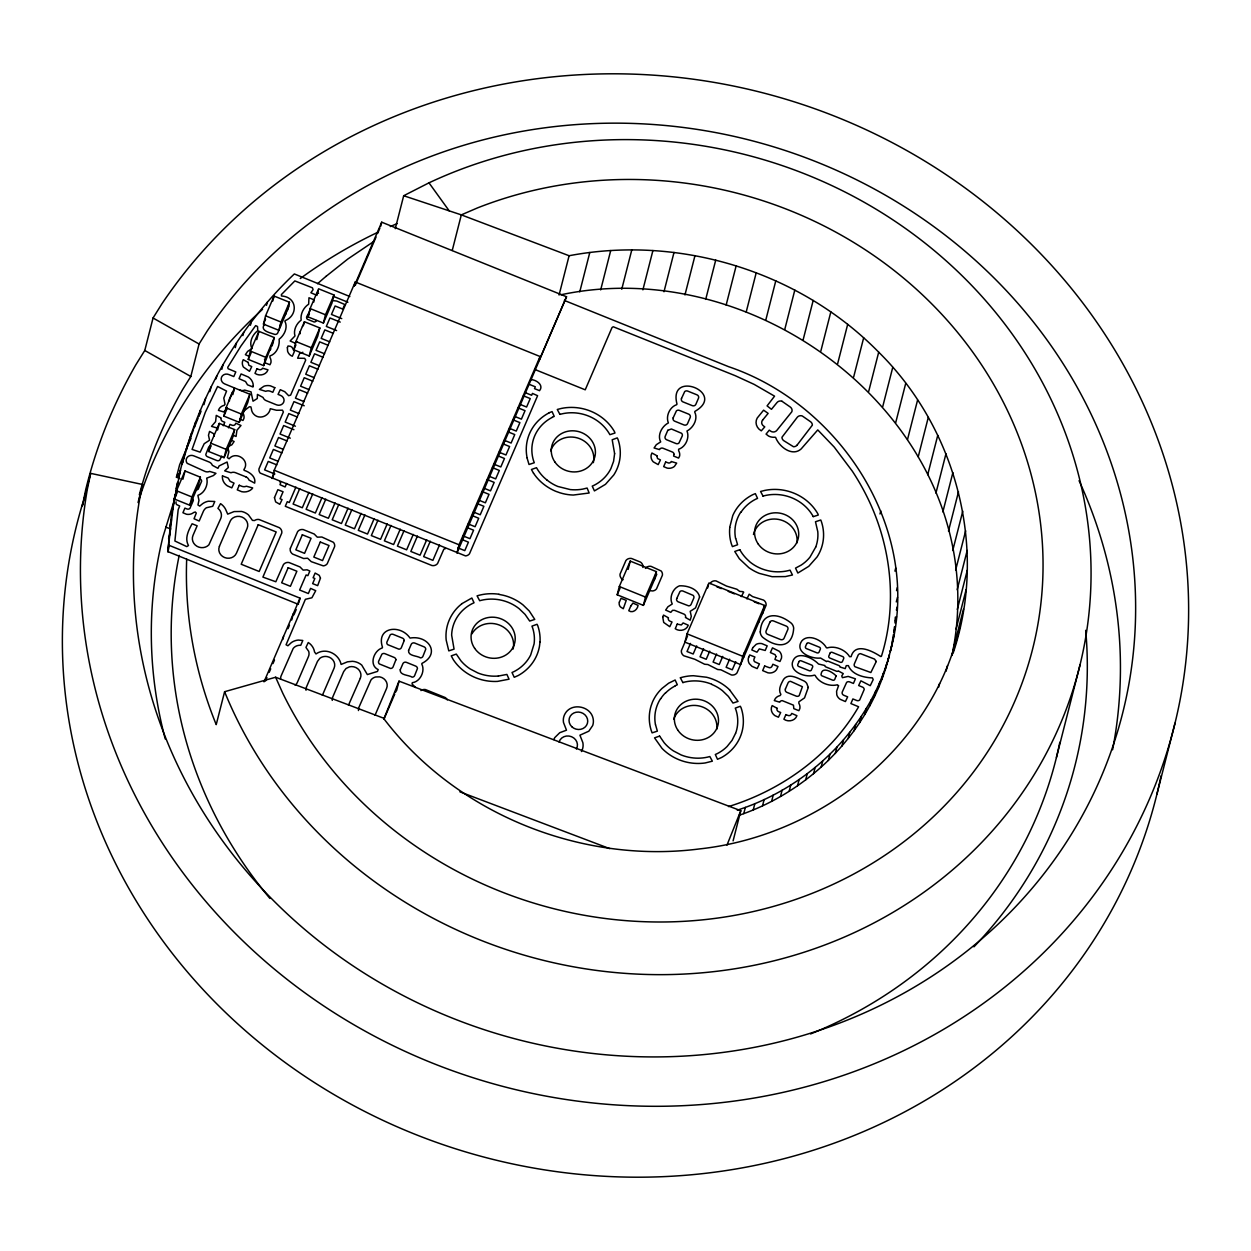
<?xml version="1.0" encoding="UTF-8"?>
<svg xmlns="http://www.w3.org/2000/svg" width="1251" height="1251" viewBox="0 0 1251 1251"><rect width="100%" height="100%" fill="white"/><g stroke="black" fill="none" stroke-linecap="round" stroke-linejoin="round"><path stroke-width="1.5" d="M893.808 635.899L890.243 651.615C923.598 532.676 842.173 405.105 728.598 366.684L564.342 300.428M642.858 567.454L642.905 565.89A5.692 5.254 14.3 0 0 640.434 562.074L631.505 558.478A5.692 5.254 14.3 0 0 625.907 560.542L620.058 574.1A5.692 5.254 14.3 0 0 622.498 579.401L623.107 579.729M952.011 655.43C997.422 436.458 768.802 250.794 560.948 294.767M953.293 652.647C988.055 548.532 956.405 428.733 878.702 352.172C799.733 271.561 679.809 234.672 569.096 255.736L461.322 214.875L403.682 195.735L395.285 228.667M349.858 296.534L294.345 273.953C237.268 327.903 196.829 399.648 178.909 476.256L180.504 470.032L171.543 513.473L167.806 551.566L298.442 604.374M167.806 551.566L173.138 507.249L177.658 482.354L176.078 488.578M895.059 620.965L895.341 617.087M894.465 626.767L893.777 632.553L895.372 626.329M729.693 527.453L732.773 515.568A47.21 43.55 14.3 0 1 752.633 494.755L755.354 493.629L757.543 498.383L755.541 499.274A41.471 38.265 14.3 0 0 745.846 506.295A41.377 38.171 14.3 0 0 740.889 512.394M892.229 642.123L893.464 634.46M265.181 362.086L264.54 359.272M280.38 326.792L280.349 324.822M300.177 331.875L300.209 333.736M313.86 300.099L313.892 301.976M674.07 454.41L673.601 456.052L678.621 458.085L679.59 456.052A8.476 7.819 14.3 0 0 678.636 450.751L678.636 449.25C685.611 447.029 689.833 437.709 686.971 431.001C693.242 427.858 698.324 418.944 694.696 412.032L694.946 411.36C727.331 392.83 667.956 369.061 676.979 403.995L676.728 404.667C669.77 406.888 665.501 416.223 668.394 422.916C662.139 426.059 656.994 434.988 660.684 441.884L656.337 444.684L654.07 447.983L659.512 449.594A2.768 2.565 14.3 0 1 663.093 448.28L672.334 452.002A2.768 2.549 14.3 0 1 674.07 454.41M90.651 473.363L87.226 489.813A556.632 513.52 14.3 0 0 764.048 1096.283A556.632 513.52 14.3 0 0 1082.709 302.82A556.632 513.52 14.3 0 0 162.004 303.649L153.044 318.004L144.772 350.483L135.812 364.839A556.632 513.52 14.3 0 0 85.787 489.391L82.363 505.842L90.651 473.363L142.661 484.512L139.565 499.399A503.402 464.418 14.3 0 0 751.663 1047.869A503.402 464.418 14.3 0 0 1039.862 330.295A503.402 464.418 14.3 0 0 207.181 331.03L199.081 344.009L190.809 376.488L182.709 389.468A503.402 464.418 14.3 0 0 139.33 494.755M138.048 502.558L142.661 484.512M180.035 478.664L176.454 477.225L179.628 464.778L190.996 438.35M183.725 457.803L182.146 464.027L185.758 451.908M186.149 450.344L187.337 445.684M173.608 500.979L175.203 494.77M174.389 499.04L176.5 490.752L185.007 470.97L200.41 477.194L198.299 485.482L189.792 505.248L174.389 499.04L177.235 492.441M186.321 450.188L191.34 433.675M171.543 513.473L173.138 507.249M195.703 421.79L194.108 428.014L198.174 417.943M169.87 526.014L171.45 519.79M182.896 479.274L185.007 470.97M200.441 410.047L198.862 416.27L201.051 411.298M168.588 538.618L170.167 532.394M203.96 404.667L205.555 398.459M168.041 551.785L169.276 545.045M209.84 391.672L211.028 387.012M216.063 378.85L216.861 375.738M221.849 369.295L223.038 364.635M189.792 505.248L191.903 496.96L200.41 477.194M208.651 451.47L210.762 443.167L219.269 423.401L234.672 429.609L232.561 437.913L224.054 457.678L208.651 451.47L210.778 446.513M235.266 347.653L236.455 342.993M217.58 430.031L219.269 423.401M242.882 335.581L243.679 332.469M248.808 356.207L245.384 354.69L247.651 351.375L251.983 348.576C248.683 342.446 252.561 334.502 257.753 330.671L257.55 326.527L255.657 325.62L240.864 346.12L227.729 367.341L228.089 368.717L235.798 371.938L233.812 376.551L228.73 374.502A5.536 5.113 14.3 0 0 221.568 377.145A5.536 5.113 14.3 0 0 224.68 383.916L249.887 394.268L247.761 402.572L239.254 422.338L223.851 416.13L225.978 407.826L234.484 388.06L232.795 394.69M250.435 325.26L251.232 322.164M273.453 340.819L263.664 365.62L248.261 359.412L250.388 351.109L258.894 331.343L274.282 337.551L272.171 345.855M224.054 457.678L226.165 449.375L234.672 429.609M256.768 339.647L258.894 331.343M266.51 305.307L267.292 302.195M289.481 302.257L280.975 322.023L278.864 330.311L263.461 324.103L265.572 315.815L274.078 296.049L289.481 302.257L287.37 310.545M239.254 422.338L241.365 414.034L249.887 394.268M272.812 301.022L274.078 296.049M263.664 365.62L265.775 357.333L274.282 337.551M293.813 349.811L295.924 341.507L304.431 321.742L319.834 327.95L317.723 336.253L309.216 356.019L293.813 349.811L295.94 344.869M303.586 325.057L304.431 321.742M307.981 316.863L310.107 308.559L318.614 288.793L334.017 295.017L331.89 303.305L323.384 323.071L307.981 316.863L309.404 313.563M316.91 295.439L318.192 290.451M355.253 281.975L354.205 286.135L381.711 222.193L566.531 296.737L539.009 360.663L540.072 356.519L355.253 281.975L274.235 470.251L272.124 478.539L274.422 473.175M309.216 356.019L311.327 347.731L319.834 327.95M959.501 628.315C931.526 748.067 819.546 835.949 699.34 848.944C580.855 864.128 455.677 813.76 383.4 718.105L275.627 677.244L224.601 691.709L216.22 724.626A450.188 415.316 14.3 0 1 186.68 559.244M323.384 323.071L325.495 314.783L334.017 295.017M380.664 226.353L381.711 222.193M282.789 639.496L283.57 636.384M291.718 620.011L293.297 613.788M298.833 602.826L300.021 598.15L169.636 545.561M452.252 250.45L461.322 214.875L477.616 207.854A400.32 369.311 14.3 0 1 1006.398 408.326A400.32 369.311 14.3 0 1 811.492 893.605A400.32 369.311 14.3 0 1 282.726 693.132L275.627 677.244M396.614 690.568L399.022 681.138L740.795 810.711L733.102 840.875M540.072 356.519L459.039 544.779L456.928 553.083L566.531 296.737M559.072 295.048L569.096 255.736M579.76 291.827L589.784 252.514M600.683 289.888L610.707 250.56M621.763 289.216L631.786 249.903M642.889 289.841L652.913 250.528M663.984 291.749L674.008 252.436M684.954 294.939L694.977 255.626M656.791 574.209L643.374 605.375L617.196 594.804L619.308 586.516L630.238 561.105L656.431 571.66L654.304 579.948M628.127 569.393L630.238 561.105M705.705 299.396L715.728 260.083M643.374 605.375L645.485 597.071L656.431 571.66M726.143 305.088L736.167 265.775M746.206 312.015L756.23 272.687M765.784 320.115L775.792 280.803M687.049 633.835L684.923 642.123L740.655 664.594L742.766 656.306L764.642 605.468L708.926 582.997L687.049 633.835L742.766 656.306M707.659 587.97L708.504 584.655M784.784 329.373L794.807 290.06M803.158 339.756L813.181 300.443M820.812 351.203L830.836 311.89M762.531 613.772L764.642 605.468M837.654 363.681L847.678 324.369M853.635 377.13L863.659 337.817M743.766 813.619L745.346 807.411C813.557 782.594 870.18 725.361 889.414 654.789C871.525 729.771 811.305 790.851 738.934 815.324M753.258 809.866L754.838 803.642M762.563 805.738L764.142 799.514M868.679 391.485L878.702 352.172M771.648 801.25L773.243 795.026M780.53 796.418L782.11 790.194M882.721 406.684L892.745 367.372M789.178 791.226L790.757 785.018M797.559 785.722L799.154 779.498M895.7 422.682L905.724 383.369M805.691 779.873L807.27 773.65M813.541 773.712L815.12 767.489M879.985 513.989L880.782 510.877M821.094 767.254L822.689 761.03M907.554 439.382L917.577 400.07M828.35 760.499L829.945 754.275M835.293 753.446L836.872 747.222M841.907 746.128L843.487 739.92M918.25 456.74L928.273 417.427M848.178 738.559L849.757 732.335M854.105 730.74L855.684 724.532M894.934 571.144L895.716 568.032M859.672 722.687L861.251 716.479M864.863 714.43L866.443 708.207M896.529 590.628L897.327 587.517M927.726 474.661L937.75 435.348M869.68 705.955L871.259 699.731M896.295 601.919L897.483 597.259M874.105 697.292L875.7 691.068M896.404 610.097L897.202 606.985M878.139 688.441L879.734 682.217M894.918 622.904L896.498 616.68M881.783 679.449L883.362 673.226M885.02 670.286L886.599 664.078M935.936 493.082L945.959 453.769M942.863 511.909L952.887 472.597M948.477 531.081L958.501 491.768M952.746 550.503L962.77 511.174M955.639 570.081L965.663 530.768M957.171 589.768L967.195 550.44M957.312 609.44L967.336 570.128M938.61 687.268L939.564 683.531M956.077 629.034L966.1 589.706M946.084 671.208L947.523 665.595M953.465 648.456L963.489 609.143M952.261 654.648L954.169 647.158M1056.438 757.434L1080.051 664.813M1156.94 794.088L1175.002 723.187M887.835 661.013L891.822 645.391M743.985 656.853L744.173 656.228A5.708 5.27 14.3 0 0 743.766 653.288M175.687 495.74L162.818 537.305A470.141 433.722 14.3 0 0 165.241 738.95M189.745 439.899L193.498 429.719M227.776 446.92L228.87 451.846L227.369 457.631L229.121 458.773C236.032 450.469 250.669 460.509 243.867 469.625L244.117 470.329C249.528 472.034 256.174 476.584 254.672 483.136L249.027 480.087A5.567 5.129 14.3 0 0 245.837 476.819M383.76 719.169L399.022 681.138M726.972 845.113L740.795 810.711M176.454 477.225L177.97 473.691M223.851 416.13L227.401 407.889M248.261 359.412L251.107 352.813M263.461 324.103L265.587 319.161M264.68 324.056C259.332 330.717 269.841 332.641 274.172 334.22A2.768 2.565 14.3 0 0 277.753 332.907L288.872 306.511A2.783 2.565 14.3 0 0 288.653 305.525M223.288 425.747L224.773 422.291L222.756 421.478A2.768 2.549 14.3 0 1 221.208 418.084L216.267 415.379L215.594 421.65L211.513 426.372L216.955 427.967A2.768 2.549 14.3 0 1 218.425 426.607M228.495 427.842L229.981 424.386L231.998 425.199A2.783 2.565 14.3 0 0 235 424.715L235.86 423.213L241.005 425.496L236.939 430.203L236.064 436.458L232.717 435.113M221.708 456.13L219.801 460.008A2.768 2.565 14.3 0 1 216.798 460.509L207.572 456.771A2.768 2.549 14.3 0 1 205.821 454.363L208.651 447.264A2.783 2.565 14.3 0 1 211.169 445.731M219.41 546.28L230.106 521.432A9.195 8.476 14.3 0 1 233.077 517.883L234.781 516.991A9.195 8.476 14.3 0 1 247.135 528.297L236.455 553.161A9.195 8.476 14.3 0 1 224.586 557.539A9.195 8.476 14.3 0 1 219.441 546.296M355.253 285.369L376.035 237.08M377.583 233.499L379.882 228.135M286.635 483.449L285.134 486.967L279.989 484.684L280.662 482.792L279.786 481.635M295.924 487.092L289.294 502.495L287.277 501.682L285.291 506.295L432.002 565.546A5.692 5.254 14.3 0 0 437.6 563.482L443.839 549.189L445.637 548.517M299.724 488.625L293.094 504.028L302.32 507.75L308.95 492.347M312.75 493.879L306.12 509.282L315.361 513.019L321.992 497.617M325.792 499.149L319.161 514.552L328.403 518.274L335.033 502.871M338.833 504.403L332.203 519.806L341.445 523.528L348.075 508.125M264.008 681.858L300.021 598.15M265.431 681.091L266.932 677.589M269.2 672.334L270.701 668.832M272.953 663.593L274.469 660.09M287.98 628.69L289.466 625.219M293.954 614.804L296.206 609.581M351.875 509.657L345.245 525.06L354.486 528.798L361.117 513.379M364.917 514.912L358.286 530.33L367.528 534.052L374.158 518.649M377.958 520.181L371.328 535.584L380.57 539.306L387.2 523.903M391 525.436L384.37 540.839L393.612 544.56L400.242 529.157M404.042 530.69L397.411 546.093L406.638 549.83L413.268 534.427M417.443 536.053L410.828 551.456L420.07 555.178L426.7 539.775M360.351 678.245L348.482 705.173M430.281 541.23L423.651 556.632L432.893 560.354L439.523 544.951M394.784 693.992L384.855 717.073A9.21 8.491 14.3 0 0 384.323 718.825M617.196 594.804L620.105 588.033M687.518 636.102L681.42 650.489A5.708 5.254 14.3 0 0 683.844 655.79L694.837 659.277L704.641 664.25L707.878 664.531L717.683 669.52L720.92 669.801L731.397 674.961A5.708 5.254 14.3 0 0 736.995 672.897L766.05 605.406A5.692 5.254 14.3 0 0 763.61 600.105L752.617 596.618L749.177 594.209L746.941 598.916M690.505 643.421L687.018 651.521L693.179 654.007L696.666 645.907M703.547 648.675L700.044 656.791L706.221 659.277L709.708 651.161M716.573 653.945L713.086 662.045L719.247 664.531L722.734 656.415M729.614 659.199L726.127 667.299L732.288 669.785L735.776 661.685M815.73 547.031L809.96 557.18A41.721 38.484 14.3 0 1 801.14 565.124L795.527 568.11L797.841 573.036L808.756 566.328L817.044 556.976A47.21 43.55 14.3 0 0 823.205 529.423A47.397 43.722 14.3 0 0 821.282 521.307L820.765 520.009L815.48 521.745L817.794 531.722A41.721 38.484 14.3 0 1 815.777 546.968M581.434 751.554L582.387 749.458A15.043 13.886 14.3 0 0 582.841 742.609L579.932 735.197L588.846 731.178L592.677 725.549A15.043 13.886 14.3 0 0 593.13 718.7C590.863 706.096 571.598 702.202 565.108 713.649A15.2 14.011 14.3 0 0 563.497 722.484L566.484 730.193L559.76 732.695L554.818 737.558A15.2 14.011 14.3 0 0 553.849 739.576M759.201 621.512L757.793 623.139M710.146 583.545L710.459 582.982A5.692 5.254 14.3 0 1 716.072 580.917L726.55 586.094L736.917 589.252L739.591 591.363L742.844 591.66L743.704 592.192L741.249 596.618M286.057 313.61L285.463 314.439A2.783 2.565 14.3 0 1 284.587 314.971M302.851 352.282L299.63 353.564L297.629 358.208L304.634 358.318L305.729 360.022L290.639 395.113L288.653 395.691L284.775 391.704L280.287 389.686L278.05 394.393L280.568 395.41A5.551 5.113 14.3 0 1 283.68 402.181A5.551 5.113 14.3 0 1 276.518 404.839L266.26 400.68A5.551 5.113 14.3 0 1 263.054 397.458L257.425 394.409L257.299 398.506L253.03 401.211L251.029 391.86L244.633 390.077A5.536 5.113 14.3 0 1 240.083 390.124M797.028 445.184L812.352 425.152A4.425 4.081 14.3 0 0 810.57 421.743L802.251 415.957A4.441 4.097 14.3 0 0 797.294 417.24L781.969 437.256A4.425 4.081 14.3 0 0 783.751 440.665L793.447 446.716A4.425 4.081 14.3 0 0 797.028 445.184M325.932 276.44L347.841 259.004L374.252 241.177M310.483 309.873L306.761 316.581A2.627 2.424 14.3 0 0 307.386 319.255L314.126 321.976A2.627 2.424 14.3 0 0 316.519 320.506M296.815 341.648L295.283 343.243L290.138 340.976L294.986 335.972C293.203 330.233 296.44 323.524 301.163 320.147C300.193 313.97 303.633 307.449 308.653 304.196L308.966 297.754L313.985 299.787M403.682 195.735L428.984 182.834A450.188 415.316 14.3 0 1 1045.648 388.608A450.188 415.316 14.3 0 1 821.751 946.116A450.188 415.316 14.3 0 1 224.601 691.709M552.254 417.287L554.24 416.395L552.066 411.626L549.267 412.705M675.337 685.657L677.323 684.766L675.149 680.012L668.644 683.202L662.014 688.425A47.319 43.66 14.3 0 0 652.553 701.874L651.13 705.799A47.272 43.613 14.3 0 0 651.161 730.256L652.099 732.867L657.369 731.131L655.571 724.892M243.585 411.188L249.371 406.778L250.888 406.888L251.42 408.952A9.085 8.382 14.3 0 0 253.75 414.159C259.098 420.039 269.074 416.333 270.294 408.702L276.487 410.265L282.46 410.187L283.383 411.954L258.988 468.844A5.676 5.239 14.3 0 0 260.224 473.097L465.497 555.897A5.676 5.239 14.3 0 0 469.5 553.755L537.602 395.691L532.457 393.424L531.659 395.269L524.826 392.501M228.386 446.482L231.857 444.793L234.125 441.494L230.684 439.977M737.292 810.226L745.346 807.411M559.854 414.3L557.289 409.468L561.511 408.405A47.116 43.457 14.3 0 1 579.119 407.998A47.225 43.566 14.3 0 1 614.476 431.642L614.976 433.034L609.894 434.676A41.533 38.312 14.3 0 0 559.916 414.378M763.157 496.303L760.577 491.471L764.814 490.408A47.21 43.55 14.3 0 1 817.763 513.645L818.279 515.037L813.197 516.679M682.937 682.686L680.372 677.854M728.504 806.582C781.594 790.194 830.727 755.104 858.608 706.768L850.899 703.562L852.885 698.949L856.685 700.482A2.783 2.565 14.3 0 0 859.687 699.997L864.206 689.489A2.768 2.565 14.3 0 0 862.455 687.08L858.655 685.532L860.891 680.825L870.258 685.673L873.198 679.606L872.432 677.901C863.581 677.62 851.806 674.539 848.366 665.626L846.255 665.657L845.238 668.628L839.937 667.002A1.658 1.532 14.3 0 0 838.889 665.548L828.365 661.31A1.658 1.532 14.3 0 0 826.567 661.607L820.547 658.026C811.414 659.199 794.135 652.099 801.766 640.981C808.24 633.303 822.298 640.043 826.348 647.69L827.083 647.955C834.964 645.391 845.363 649.644 849.601 656.681L851.102 656.666C855.074 641.998 872.385 651.067 880.735 656.556L881.439 656.243C897.733 604.061 891.322 545.858 867.178 497.054A250.497 231.091 14.3 0 0 852.322 471.174L834.214 447.076L817.763 429.922L801.125 448.968C792.071 457.068 778.857 446.529 775.604 437.334L774.619 437.225A10.133 9.351 14.3 0 1 768.505 436.005L766.065 434.097L769.287 430.156L770.585 431.095A4.441 4.097 14.3 0 0 776.762 430.469L791.852 411.704A4.441 4.097 14.3 0 0 790.288 407.044L781.969 401.258M317.582 293.406L318.583 293.234M498.398 676.04L506.89 674.43L509.063 679.184L497.476 681.404A47.35 43.676 14.3 0 1 475.724 677.761A47.288 43.629 14.3 0 1 453.315 659.699L451.251 655.868L456.302 654.085L460.884 660.763A41.627 38.39 14.3 0 0 470.157 668.941L477.835 672.944A41.549 38.343 14.3 0 0 498.414 676.025M498.899 594.381L503.262 595.257A47.288 43.629 14.3 0 1 523.027 604.921L529.267 611.004L534.771 619.417L529.689 621.059L525.076 614.397L519.149 608.69A41.361 38.155 14.3 0 0 508.344 602.388A41.549 38.343 14.3 0 0 479.68 600.73L477.069 595.851A47.35 43.676 14.3 0 1 498.914 594.241M650.27 590.675L652.553 590.957A5.723 5.27 14.3 0 0 656.54 588.814L662.389 575.257A5.723 5.27 14.3 0 0 661.138 570.988L651.005 566.343A5.692 5.254 14.3 0 0 645.407 568.407M333.423 296.362L347.903 302.226M165.711 527.078L170.715 528.97M459.868 791.82L609.737 848.647M531.347 379.632C536.429 379.929 544.107 385.167 539.541 390.672L534.521 388.639L535.303 386.794L529.189 384.323M534.787 369.467L585.233 389.812L612.036 327.527L613.256 326.761L735.291 375.722L754.118 384.37L774.557 396.16L767.082 405.887L771.46 409.312L777.027 402.525A4.441 4.097 14.3 0 1 781.969 401.243M341.742 318.614L331.468 314.47L335.112 305.995L342.774 309.091L344.76 304.478L336.707 301.038L331.922 300.506M310.107 308.559L325.495 314.783M523.403 395.801L530.252 398.569L526.593 407.028L519.759 404.276M340.241 322.101L329.967 317.957L326.323 326.433L336.597 330.561M333.376 333.36L324.822 329.904L321.179 338.38L329.732 341.836M518.195 407.904L525.045 410.656L521.401 419.132L514.552 416.364M265.572 315.815L280.975 322.023M328.231 345.307L319.677 341.867L316.034 350.343L324.588 353.783M513.051 419.851L519.9 422.619L516.256 431.079L509.407 428.327M295.924 341.507L311.327 347.731M323.086 357.27L314.533 353.814L310.889 362.29L319.443 365.745M507.906 431.814L514.755 434.566L511.112 443.042L504.262 440.274M317.942 369.217L309.388 365.777L305.744 374.252L314.298 377.693M502.761 443.761L509.61 446.529L505.951 454.989L499.118 452.236M250.388 351.109L265.775 357.333M312.797 381.18L304.243 377.724L300.6 386.199L309.153 389.655M497.617 455.724L504.466 458.476L500.807 466.951L493.973 464.184M264.899 362.759L269.935 364.776L270.904 362.743A8.476 7.819 14.3 0 0 269.935 357.442L269.935 355.941C276.627 353.892 279.927 345.776 279.114 339.24C284.321 335.393 288.152 327.465 284.884 321.319L285.134 320.647C298.16 315.518 297.457 296.925 281.475 295.987L281.397 294.579L294.845 280.928L312.406 287.793L313.094 289.653L310.905 292.734L316.05 295.001M307.652 393.127L299.098 389.686L295.455 398.146L304.009 401.602M492.472 467.671L499.321 470.439L495.662 478.898L488.828 476.146M304.228 405.777L293.954 401.634L290.31 410.109L298.864 413.565M487.327 479.633L494.176 482.386L490.517 490.861L483.684 488.093M297.363 417.036L288.809 413.596L285.165 422.056L295.424 426.2M482.182 491.58L489.032 494.348L485.372 502.808L478.539 500.056M716.714 586.719L721.327 588.595M728.207 591.363L734.368 593.85M754.29 601.887L758.904 603.748M293.922 429.687L283.664 425.543L280.021 434.019L290.279 438.163M477.038 503.543L483.887 506.295L480.228 514.771L473.394 512.003M225.978 407.826L241.365 414.034M239.598 419.116L242.96 420.461L243.929 418.428A8.476 7.819 14.3 0 0 242.96 413.127L242.71 412.298M287.073 440.946L278.52 437.506L274.876 445.966L283.43 449.422M471.893 515.49L478.726 518.258L475.083 526.718L468.249 523.966M619.308 586.516L645.485 597.071M281.928 452.909L273.375 449.453L269.731 457.929L278.285 461.384M466.748 527.453L473.582 530.205L469.938 538.681L463.105 535.913M276.784 464.856L268.23 461.416L264.587 469.876L274.845 474.02M461.603 539.4L468.437 542.168L464.793 550.628L457.96 547.875M210.762 443.167L226.165 449.375M274.235 470.251L459.039 544.779M245.837 476.85L235.563 472.706A5.551 5.113 14.3 0 0 230.997 472.753L224.664 470.845L228.354 467.499L227.088 462.01L219.081 465.951L217.955 468.327L212.326 465.278A5.567 5.129 14.3 0 0 209.12 462.01L193.717 455.833A5.536 5.098 14.3 0 0 187.885 456.693L186.915 457.803A5.536 5.098 14.3 0 0 187.181 463.339L205.07 471.455A5.567 5.129 14.3 0 0 209.636 471.408L215.97 473.331L213.358 475.583L206.712 478.148C208.495 484.762 204.523 493.222 197.893 495.349L198.972 500.353L197.955 504.966L199.722 506.108L201.724 504.388A15.121 13.949 14.3 0 1 208.338 501.229L214.781 501.495L212.717 506.28L206.384 507.765A9.445 8.726 14.3 0 0 203.334 511.409L199.19 521.026L194.046 518.743L196.282 513.082L195.281 512.003L193.67 512.519A8.46 7.803 14.3 0 1 186.446 514.239L182.927 512.738L184.913 508.125L186.931 508.938A2.783 2.565 14.3 0 0 189.917 508.438L193.326 500.525A2.783 2.565 14.3 0 0 191.575 498.117M176.5 490.752L191.903 496.96M153.044 318.004L199.081 344.009M144.772 350.483L190.809 376.488M547 480.118L543.904 477.382A41.439 38.218 14.3 0 1 536.507 467.702L531.456 469.485L533.52 473.316M415.676 687.487L412.017 684.062L412.33 682.702C420.289 681.748 425.418 671.036 421.759 664.031L422.009 663.358C440.978 653.616 428.264 634.804 410.015 638.088C400.508 623.905 375.753 626.954 382.493 647.283L382.227 647.971C373.736 650.504 368.623 665.188 378.193 669.598L377.505 671.412L367.356 674.57L361.727 665.063A14.668 13.542 14.3 0 0 352.422 661.31L347.543 661.81L341.116 664.437C338.896 653.632 325.51 647.174 316.003 653.945L314.548 651.974A14.433 13.323 14.3 0 0 309.904 643.733L308.262 642.529L305.948 647.439L308.669 651.318A8.757 8.069 14.3 0 1 308.418 656.65L297.41 682.248A8.757 8.085 14.3 0 1 295.142 685.22M729.568 689.833L738.059 701.42L732.977 703.046L728.363 696.385L722.437 690.677A41.361 38.155 14.3 0 0 711.647 684.391M428.984 182.834L449.156 210.794M527.031 457.819L529.017 464.496L534.286 462.745L533.426 460.352A41.752 38.531 14.3 0 1 531.863 448.734A41.533 38.312 14.3 0 1 552.317 417.349M735.776 538.524L737.59 544.748L732.414 546.609L731.366 543.857A47.21 43.55 14.3 0 1 729.786 527.5M673.742 719.184A22.174 20.454 14.3 0 1 699.45 706.033A22.174 20.454 14.3 0 1 716.745 729.27M471.877 633.929A22.174 20.454 14.3 0 1 498.93 624.875A22.174 20.454 14.3 0 1 513.129 649.034M550.659 450.813A22.174 20.454 14.3 0 1 577.305 437.897A22.174 20.454 14.3 0 1 593.349 462.651M753.462 534.521A22.174 20.454 14.3 0 1 778.716 519.446A22.174 20.454 14.3 0 1 796.965 542.887M196.282 489.86A2.783 2.565 14.3 0 0 198.221 489.141L201.63 481.228A2.783 2.565 14.3 0 0 199.894 478.805M229.543 400.758A2.768 2.549 14.3 0 1 229.512 398.788L232.139 392.673A2.768 2.549 14.3 0 1 233.609 391.313M270.857 348.904A2.768 2.565 14.3 0 1 269.387 350.264M322.242 695.04A8.992 8.304 14.3 0 0 323.196 693.445L334.111 668.112A8.976 8.288 14.3 0 0 327.215 656.587A8.992 8.288 14.3 0 0 319.803 658.354L317.473 661.404L306.62 686.627A8.976 8.272 14.3 0 0 306.026 690.255M332.266 700.388A8.976 8.288 14.3 0 1 332.86 696.776L343.712 671.537L346.042 668.503L349.498 666.83A8.976 8.288 14.3 0 1 360.335 678.245M374.721 715.322A8.992 8.304 14.3 0 0 375.691 713.727L386.59 688.394A8.976 8.288 14.3 0 0 379.694 676.869L375.738 676.963A9.007 8.319 14.3 0 0 370.968 679.981L359.1 706.909A8.992 8.304 14.3 0 0 358.474 710.537M395.551 692.225A9.21 8.507 14.3 0 1 395.973 691.381M302.507 326.464A2.627 2.424 14.3 0 1 303.07 325.682M214.359 436.052A2.768 2.549 14.3 0 1 214.312 434.097L209.574 431.392L208.479 435.239L209.558 440.227L204.21 443.698L200.16 452.174L192.075 449.422L205.32 412.298L217.596 386.481L226.556 391.094L223.788 398.131L225.008 404.261L224.148 405.371A8.522 7.85 14.3 0 0 219.41 408.405L218.409 410.359L223.835 411.97A2.768 2.549 14.3 0 1 225.305 410.609M447.233 699.888A5.692 5.254 14.3 0 0 445.2 697.542L425.481 689.582A5.692 5.254 14.3 0 0 420.946 690.583M280.599 679.246A8.757 8.085 14.3 0 1 281.194 675.712L293.187 648.456A8.757 8.069 14.3 0 1 299.771 645.25L300.725 645.328L302.805 640.481L298.27 640.059A14.402 13.292 14.3 0 0 291.436 642.545L287.918 645.766L286.072 644.765L305.385 599.307L311.906 597.775L315.721 590.675L310.576 588.392L308.356 593.537L299.63 590.019L306.12 574.96L307.871 575.663L309.857 571.05L307.105 569.815L303.117 570.112L300.037 566.969L289.044 562.528A5.708 5.27 14.3 0 0 283.445 564.592L275.83 581.762L262.898 577.102L281.788 532.989A5.692 5.254 14.3 0 0 279.348 527.687L259.113 519.525A5.692 5.254 14.3 0 0 254.594 520.525L252.483 520.416L248.496 514.927A14.777 13.636 14.3 0 0 241.599 511.456L234.078 511.581L227.698 514.13L225.493 509.11A15.121 13.949 14.3 0 0 220.536 503.653L217.94 508.375L219.191 509.517A9.429 8.694 14.3 0 1 220.786 518.446L208.886 544.842A9.429 8.694 14.3 0 1 192.998 535.412L197.142 525.795L192.107 523.778C188.557 530.315 184.382 538.258 188.479 545.545L186.759 546.609L174.89 541.011L178.174 509.673L179.691 506.014L176.782 504.638A2.768 2.549 14.3 0 1 176.125 501.823M665.688 692.835A41.486 38.281 14.3 0 1 675.399 685.814M655.477 724.814A41.674 38.453 14.3 0 1 660.606 698.621M682.937 682.514A41.674 38.453 14.3 0 1 711.694 684.219M680.403 677.745A47.319 43.66 14.3 0 1 693.367 675.712L706.565 677.244A47.272 43.613 14.3 0 1 729.599 689.817M533.583 473.285A47.225 43.566 14.3 0 0 549.361 488.078A47.429 43.769 14.3 0 0 555.944 491.377L560.198 492.878A47.053 43.41 14.3 0 0 573.255 495.052L589.158 493.003L587.11 488.046L582.747 489.11A41.783 38.546 14.3 0 1 570.253 489.579L557.774 486.451A41.533 38.312 14.3 0 1 547.078 480.118M527.093 457.803A47.225 43.566 14.3 0 1 549.314 412.736M660.669 698.777A41.377 38.171 14.3 0 1 665.626 692.679M735.557 538.43A41.721 38.484 14.3 0 1 740.686 512.222M763.032 496.084A41.721 38.484 14.3 0 1 813.213 516.522M559.056 742.031A9.398 8.679 14.3 0 1 571.519 736.698A9.398 8.679 14.3 0 1 576.383 749.021M1161.022 775.87A556.632 513.52 14.3 0 1 490.408 1158.754A556.632 513.52 14.3 0 1 82.91 502.605M1059.816 742.281A450.188 415.316 14.3 0 1 810.601 1033.936M269.903 898.437A450.188 415.316 14.3 0 1 179.206 555.335M1085.696 630.316A470.141 433.722 14.3 0 1 973.95 946.835M139.377 498.289A503.402 464.418 14.3 0 1 262.554 309.294M300.256 278.535A503.402 464.418 14.3 0 1 378.381 232.014M390.312 226.556A503.402 464.418 14.3 0 1 397.192 223.569M1079.066 480.681A503.402 464.418 14.3 0 1 1112.592 749.756M317.566 283.727A450.188 415.316 14.3 0 1 325.964 276.393M838.53 685.767L836.591 691.271L836.794 694.868A8.476 7.819 14.3 0 0 840.187 699.309L845.41 701.561L847.662 696.854L843.846 695.306A2.768 2.549 14.3 0 1 842.298 691.928L846.63 682.389A2.768 2.549 14.3 0 1 849.632 681.904L853.432 683.437L855.418 678.824L848.162 676.416L842.423 677.667L841.751 675.947L843.252 673.617L838.248 670.896A1.658 1.532 14.3 0 1 836.45 671.208L825.926 666.955A1.658 1.532 14.3 0 1 824.878 665.516L818.514 664.031C812.196 657.275 795.37 649.613 792.305 662.967C790.945 672.741 806.473 677.901 814.37 675.133L815.12 675.399C818.983 682.718 829.429 686.893 837.404 684.782L838.53 685.767M320.459 578.118L317.66 585.64L312.641 583.623L314.845 578.478L313.094 577.774L315.143 573.052L319.255 575.351L320.459 578.118M274.469 497.648L275.642 501.901L279.817 504.294L282.054 499.571L280.052 498.774L283.07 491.752L277.847 489.704L274.469 497.648M760.28 631.864L760.264 632.177A8.444 7.787 14.3 0 0 762.563 637.166C776.152 648.049 792.415 649.019 793.681 628.268A8.444 7.787 14.3 0 0 791.383 623.279C778.2 612.474 761.327 611.567 760.28 631.864M699.606 596.962L695.556 607.877L690.208 611.332L691.287 616.336L690.208 620.183L685.454 617.478A2.768 2.565 14.3 0 0 683.906 614.085L674.664 610.363L672.553 610.316L670.802 612.349L665.657 610.081L667.925 606.782L672.256 603.967C668.925 597.65 672.85 588.173 679.512 585.828C687.08 585.452 697.902 588.658 699.606 596.962M808.271 687.456L804.534 697.87L798.873 701.842L798.873 703.328A8.476 7.819 14.3 0 1 799.827 708.629L798.857 710.677L793.822 708.645L793.462 705.173L782.266 700.654A2.783 2.565 14.3 0 0 779.748 702.186L774.306 700.576L775.307 698.621A8.507 7.85 14.3 0 1 780.045 695.587L780.905 694.477C777.731 689.426 781.218 683.89 783.611 679.309C788.755 672.694 797.778 678.261 803.455 680.716A7.256 6.693 14.3 0 1 806.817 683.546L808.271 687.456M287.386 347.669L287.589 351.203A8.304 7.662 14.3 0 0 290.936 355.565L292.327 356.222L294.407 351.468C292.249 348.935 293.297 345.964 287.996 345.995L287.386 347.669M662.733 617.15L663.702 622.451L669.77 626.704L672.022 621.997L670.004 621.184A2.768 2.565 14.3 0 1 668.441 617.806L663.515 615.085L662.733 617.15M614.616 453.644L613.584 461.338L610.895 468.609A41.533 38.312 14.3 0 1 594.35 485.153L592.239 486.123L594.428 490.908L605.468 484.34L613.756 474.989A47.225 43.566 14.3 0 0 617.978 439.304L617.243 437.897L612.192 439.758L614.616 453.644M222.475 475.88L222.365 477.038A11.212 10.352 14.3 0 0 227.307 485.826L231.795 487.843L234.031 483.136L230.09 481.307L228.151 478.038L222.475 475.88M539.979 642.06L539.494 646.141A47.178 43.535 14.3 0 1 518.274 675.493L514.224 677.291L512.019 672.506L514.13 671.537A41.502 38.281 14.3 0 0 520.869 667.158A41.549 38.343 14.3 0 0 530.674 654.992L534.099 643.905A41.549 38.343 14.3 0 0 532.801 628.44L531.972 626.141L537.023 624.28L537.758 625.688A47.288 43.629 14.3 0 1 540.025 642.06M248.183 362.415L248.824 365.229L251.748 366.606L249.496 371.312L243.429 367.059A8.46 7.803 14.3 0 1 242.459 361.758L243.241 359.694L248.183 362.415M395.879 659.824L393.064 666.924A2.783 2.565 14.3 0 1 390.547 668.456L379.334 663.937A2.783 2.565 14.3 0 1 378.693 661.122L381.899 654.179A2.768 2.549 14.3 0 1 384.901 653.679L394.143 657.416A2.768 2.549 14.3 0 1 395.895 659.824M404.198 640.528L401.368 647.627A2.783 2.565 14.3 0 1 398.85 649.16L387.638 644.64A2.783 2.565 14.3 0 1 386.997 641.826L390.218 634.882A2.768 2.549 14.3 0 1 393.205 634.382L402.447 638.119A2.768 2.549 14.3 0 1 404.198 640.528M400.242 669.817C399.569 675.446 408.842 674.899 412.111 677.151A2.783 2.565 14.3 0 0 414.628 675.618L417.443 668.519A2.768 2.549 14.3 0 0 415.707 666.111L406.466 662.373A2.768 2.565 14.3 0 0 402.885 663.702L400.242 669.817M408.561 650.52C407.889 656.149 417.146 655.602 420.414 657.854A2.783 2.565 14.3 0 0 422.932 656.322L425.747 649.222A2.768 2.549 14.3 0 0 424.011 646.814L414.769 643.077A2.768 2.565 14.3 0 0 411.188 644.406L408.561 650.52M656.869 455.708L657.526 458.523L660.434 459.915L658.198 464.621L653.272 461.854A8.46 7.803 14.3 0 1 651.161 455.051L651.943 453.003L656.869 455.708M673.179 417.818L672.991 418.804A2.783 2.565 14.3 0 0 674.742 421.212L683.969 424.933A2.768 2.549 14.3 0 0 687.55 423.62L690.192 417.506A2.768 2.549 14.3 0 0 688.629 414.112L679.387 410.391A2.783 2.565 14.3 0 0 676.4 410.875L673.179 417.818M681.482 398.522L681.295 399.507A2.783 2.565 14.3 0 0 683.046 401.915L692.288 405.637A2.768 2.549 14.3 0 0 695.853 404.323L698.496 398.209A2.768 2.549 14.3 0 0 696.932 394.816L687.706 391.094A2.783 2.565 14.3 0 0 684.704 391.579L681.482 398.522M676.76 598.51L676.556 599.479A2.783 2.565 14.3 0 0 678.308 601.887L688.613 605.844A2.768 2.549 14.3 0 0 691.131 604.296L693.758 598.181A2.768 2.549 14.3 0 0 693.117 595.367L682.968 591.066A2.783 2.565 14.3 0 0 679.965 591.567L676.76 598.51M775.964 656.525L774.932 659.465L779.967 661.498L781.484 658.151A8.46 7.803 14.3 0 0 779.373 651.349L772.461 647.862L770.413 652.569L775.135 654.68L775.964 656.525M777.106 708.301L776.918 709.286A2.768 2.549 14.3 0 0 778.669 711.694L780.671 712.507L778.435 717.214L774.995 715.681A8.46 7.803 14.3 0 1 771.398 707.644L772.18 705.595L777.106 708.301M785.409 689.004L785.221 689.989A2.768 2.549 14.3 0 0 786.973 692.397L796.215 696.119A2.768 2.565 14.3 0 0 799.201 695.619L802.391 686.721L790.569 681.342A2.783 2.565 14.3 0 0 788.052 682.89L785.409 689.004M836.09 675.947L834.761 679.356A1.658 1.532 14.3 0 1 832.603 680.137L822.079 675.9A1.658 1.532 14.3 0 1 821.156 673.867C822.314 665.767 833.447 672.678 836.09 675.947M876.263 661.482L870.852 672.522L854.996 666.736A2.783 2.565 14.3 0 1 854.355 663.921L858.092 655.211A2.783 2.565 14.3 0 1 860.61 653.679L874.512 659.074L876.263 661.482M253.281 385.808L252.968 386.997L247.495 384.792L245.54 381.524L239.035 378.662L241.083 373.94L248.324 377.004A11.259 10.383 14.3 0 1 253.281 385.824M290.435 548.173L290.248 548.782A5.692 5.254 14.3 0 0 292.687 554.099L303.68 558.525L307.59 558.212L311.264 561.652L323.258 565.859A5.723 5.27 14.3 0 0 327.246 563.716L334.627 546.578A5.723 5.27 14.3 0 0 333.391 542.308L321.867 537.023L317.285 537.164L314.22 534.021L303.227 529.58A5.692 5.254 14.3 0 0 297.629 531.644L290.435 548.173M619.401 602.044L619.229 602.622A5.708 5.27 14.3 0 0 620.387 606.876L623.279 608.737L626.235 600.386L621.028 598.338L619.401 602.044M748.661 657.291L748.348 658.307A8.476 7.819 14.3 0 0 749.318 663.609L751.96 666.345L757.183 668.597L759.42 663.89L754.713 661.779A2.768 2.549 14.3 0 1 754.056 658.964L754.9 656.994L749.693 654.961L748.661 657.291M256.955 368.717L254.985 373.33C259.207 376.442 266.244 375.034 267.98 369.811L262.554 368.201A2.768 2.565 14.3 0 1 258.973 369.53L256.955 368.717M274.813 387.685L272.827 392.298L270.31 391.266A5.551 5.113 14.3 0 0 265.744 391.328L259.41 389.405L263.93 386.246A11.275 10.415 14.3 0 1 270.357 385.824L274.813 387.685M239.254 485.247L237.268 489.86L241.74 491.706A11.212 10.352 14.3 0 0 251.748 489.157L252.686 487.937L246.338 486.217A5.567 5.129 14.3 0 1 241.771 486.264L239.254 485.247M258.222 524.701L241.208 564.248L259.176 571.488L276.19 531.956L258.222 524.701M288.152 567.719L281.663 582.778L290.404 586.297L296.878 571.238L288.152 567.719M302.335 534.771L295.846 549.83L304.572 553.349L311.061 538.29L302.335 534.771M320.303 542.011L313.813 557.07L322.539 560.589L329.029 545.53L320.303 542.011M667.815 430.297L665.172 436.411A2.768 2.565 14.3 0 0 666.736 439.805L675.978 443.526A2.768 2.549 14.3 0 0 678.965 443.026L682.186 436.099A2.783 2.565 14.3 0 0 681.545 433.284L671.396 428.984L667.815 430.297M665.657 462.01L663.671 466.623L667.19 468.124A8.46 7.803 14.3 0 0 674.414 466.42L676.682 463.12L671.255 461.51A2.783 2.565 14.3 0 1 668.722 463.042L665.657 462.01M630.739 606.125L628.768 610.738C632.678 613.584 637.635 609.612 638.057 605.343L632.912 603.076L630.739 606.125M677.229 624.108L675.243 628.721C679.465 631.833 686.518 630.426 688.253 625.203L683.109 622.935L681.357 624.968L677.229 624.108M752.821 647.643L751.82 649.941L756.964 652.209L759.279 648.894L765.205 650.473L767.176 645.86L761.875 643.624A8.46 7.803 14.3 0 0 756.214 644.328L752.821 647.643M769.865 622.247L766.112 630.957A2.768 2.565 14.3 0 0 767.661 634.351L780.499 639.527A2.768 2.565 14.3 0 0 784.08 638.198L787.833 629.488A2.768 2.565 14.3 0 0 786.285 626.11L773.446 620.934A2.768 2.565 14.3 0 0 769.865 622.247M764.642 665.985L762.657 670.599L767.973 672.835A8.46 7.803 14.3 0 0 776.464 669.77L778.013 666.517L772.868 664.25L772.023 666.204A2.768 2.549 14.3 0 1 769.506 667.737L764.642 665.985M799.014 661.623L797.794 664.437A1.673 1.532 14.3 0 0 798.717 666.486L809.241 670.724A1.673 1.532 14.3 0 0 811.399 669.926L812.618 667.111A1.658 1.532 14.3 0 0 811.68 665.079L801.156 660.825A1.658 1.532 14.3 0 0 798.998 661.623M806.707 643.733L805.488 646.564A1.673 1.532 14.3 0 0 806.426 648.597L816.95 652.834A1.673 1.532 14.3 0 0 819.092 652.052L820.312 649.222A1.673 1.532 14.3 0 0 819.374 647.189L808.85 642.951A1.673 1.532 14.3 0 0 806.707 643.733M785.894 714.602L783.908 719.216C788.13 722.327 795.183 720.92 796.918 715.697L791.774 713.43L790.898 714.915A2.768 2.565 14.3 0 1 787.911 715.416L785.894 714.602M830.07 653.163L828.85 655.977A1.658 1.532 14.3 0 0 829.773 658.01L840.297 662.264A1.658 1.532 14.3 0 0 842.455 661.466L843.659 658.636A1.658 1.532 14.3 0 0 842.736 656.603L832.212 652.365A1.658 1.532 14.3 0 0 830.07 653.163M735.525 733.414L732.038 740.373L727.112 746.487A41.486 38.281 14.3 0 1 717.433 753.54L715.322 754.494L717.511 759.294L721.546 757.512A47.178 43.535 14.3 0 0 742.985 715.807A47.397 43.722 14.3 0 0 741.061 707.691L740.326 706.268L735.275 708.129L736.104 710.396A41.674 38.453 14.3 0 1 735.619 733.352M762.563 420.164L761.922 421.29A4.441 4.097 14.3 0 0 763.485 425.95L764.783 426.888L761.28 430.844L758.888 429.015A10.133 9.351 14.3 0 1 757.215 418.037L763.595 410.172L768.13 413.377L762.563 420.164M461.885 603.67L458.71 606.438A47.382 43.707 14.3 0 0 446.185 640.09L448.796 650.88L454.066 649.128L451.642 635.117A41.549 38.343 14.3 0 1 472.065 603.701L474.035 602.763L471.846 598.009L461.885 603.67M739.81 549.705L734.759 551.472L739.372 558.775L748.896 567.704A47.429 43.769 14.3 0 0 759.248 573.365L772.133 576.695L785.378 576.586L792.462 574.991L790.053 570.159A41.721 38.484 14.3 0 1 750.131 562.121L747.207 559.369A41.439 38.218 14.3 0 1 739.81 549.705M659.59 736.088L654.539 737.855L662.029 748.395A47.319 43.66 14.3 0 0 679.027 759.748A47.272 43.613 14.3 0 0 705.157 762.969L712.366 761.171L709.849 756.542A41.486 38.281 14.3 0 1 693.335 757.95A41.674 38.453 14.3 0 1 681.123 754.932L673.46 750.928A41.627 38.39 14.3 0 1 664.187 742.766L659.59 736.088M554.818 461.885A22.174 20.454 14.3 0 0 593.005 461.416A22.174 20.454 14.3 0 0 572.207 430.797A22.174 20.454 14.3 0 0 554.818 461.885M474.614 648.268A22.174 20.454 14.3 0 0 512.801 647.799A22.174 20.454 14.3 0 0 491.987 617.181A22.174 20.454 14.3 0 0 474.614 648.268M758.122 543.872A22.174 20.454 14.3 0 0 796.308 543.419A22.174 20.454 14.3 0 0 775.511 512.801A22.174 20.454 14.3 0 0 758.122 543.872M677.901 730.256A22.174 20.454 14.3 0 0 716.088 729.802A22.174 20.454 14.3 0 0 695.29 699.184A22.174 20.454 14.3 0 0 677.901 730.256M571.691 726.643A9.398 8.679 14.3 0 0 587.391 723.438A9.398 8.679 14.3 0 0 576.023 712.257A9.398 8.679 14.3 0 0 571.691 726.643"/></g></svg>
